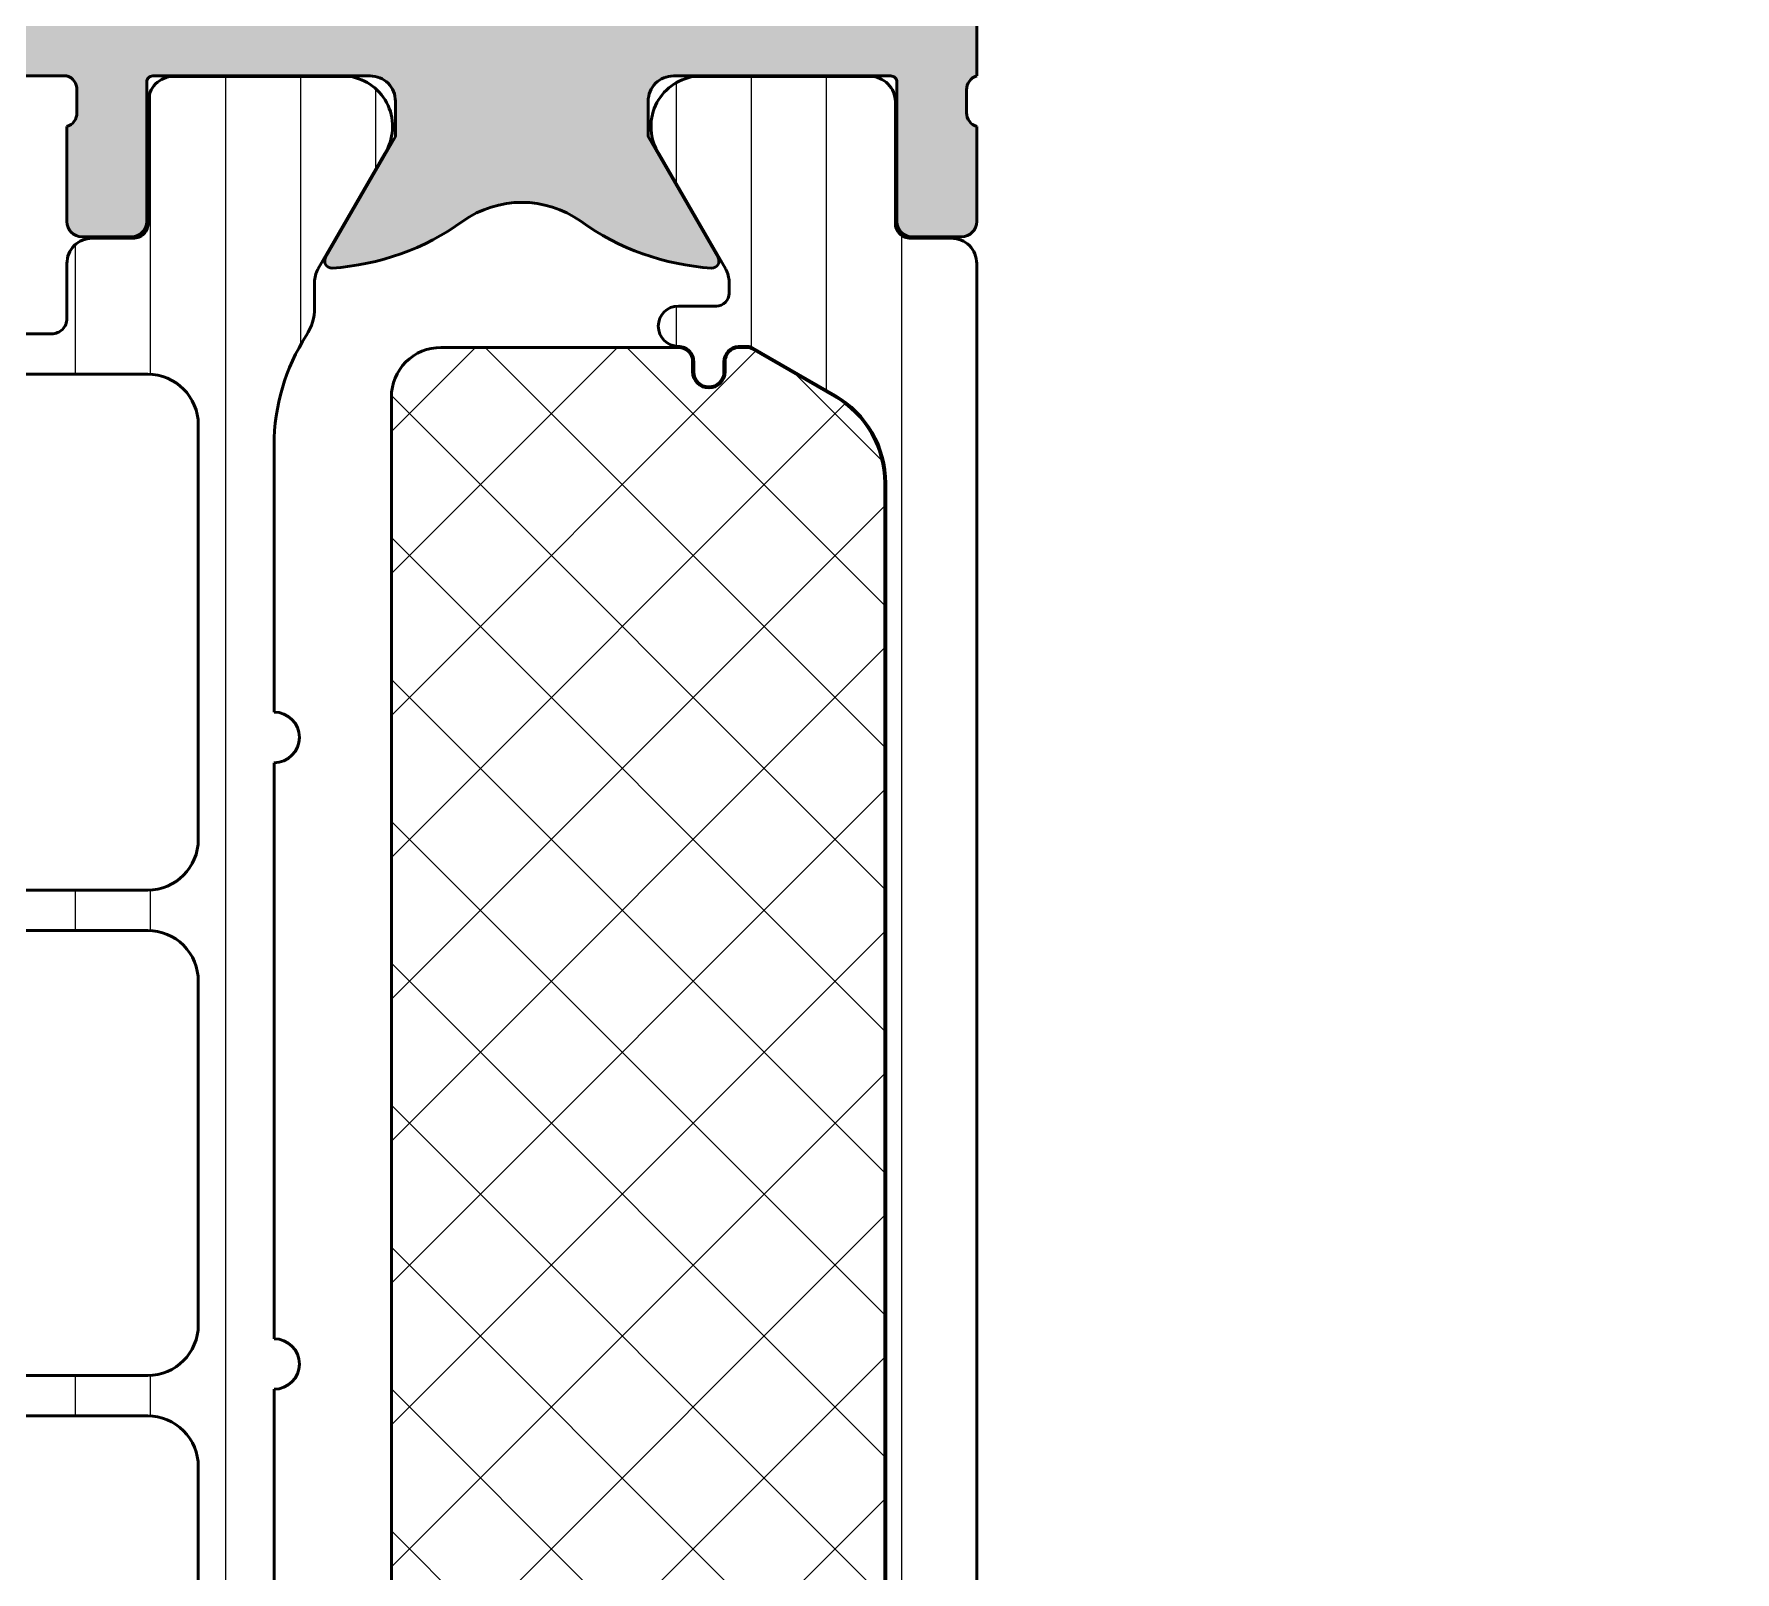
# Model space of a CAD drawing. Extents: x -50 to 15, y 0 to 92.5.
# Drawn here: x -18.65 to 15, y 30.41 to 60.83 of the extents above; entities that cross this region are included whole.
import ezdxf

# ---------------------------------------------------------------- set-up
doc = ezdxf.new("R2010")
doc.units = 0
for name, color, linetype, lineweight in [('0S-Alu contour', 7, 'Continuous', 50), ('0S-Alu hatch', 252, 'Continuous', 25), ('0S-Plastic contour', 254, 'Continuous', 50), ('0S-Plastic hatch', 253, 'Continuous', 25), ('0S-PT contour', 91, 'Continuous', 50), ('0S-PT hatch', 103, 'Continuous', 25)]:
    doc.layers.add(name, color=color, linetype=linetype, lineweight=lineweight)
pattern_1 = [(90, (0, 0), (-1.4859, 0), [])]

# ---------------------------------------------------------------- blocks, each defined once
blk = doc.blocks.new('462490__C330BA5D_EB5F_47F2_ACCE_70A3268E0611_')
at = {"layer": '0S-Alu hatch'}
h = blk.add_hatch(color=256, dxfattribs=at)
edge = h.paths.add_edge_path()
edge.add_line((-29.49999999999988, 83.50000000000006), (-28.69999999999988, 83.50000000000006))
edge.add_arc((-28.69999999999988, 84.00000000000006), 0.5, 269.9999999999996, 360)
edge.add_line((-28.19999999999988, 84.00000000000006), (-28.19999999999989, 86.00000000000006))
edge.add_ellipse((-27.69999999999991, 86.00000000000006), major_axis=(-0.4999999999999858, 0), ratio=1, start_angle=269.9999999999992, end_angle=360, ccw=False)
edge.add_line((-27.69999999999991, 86.50000000000006), (-27.19999999999989, 86.50000000000006))
edge.add_arc((-27.19999999999988, 87.00000000000004), 0.4999999999999858, 269.9999999999984, 360)
edge.add_line((-26.69999999999989, 87.00000000000004), (-26.69999999999987, 90.00000000000006))
edge.add_ellipse((-26.19999999999989, 90.00000000000007), major_axis=(-0.4999999999999858, 0), ratio=1, start_angle=269.9999999999992, end_angle=360, ccw=False)
edge.add_line((-26.19999999999989, 90.50000000000006), (-24.49999999999989, 90.50000000000006))
edge.add_ellipse((-24.49999999999991, 89.00000000000006), major_axis=(-1.5, 0), ratio=1, start_angle=180, end_angle=269.99999999999943, ccw=False)
edge.add_line((-22.9999999999999, 89.00000000000006), (-22.99999999999988, 63.00000000000005))
edge.add_ellipse((-23.49999999999991, 63.00000000000007), major_axis=(-0.5000000000000285, 0), ratio=1, start_angle=90.0000000000012, end_angle=180, ccw=False)
edge.add_line((-23.4999999999999, 62.50000000000004), (-27.69999999999988, 62.50000000000005))
edge.add_ellipse((-27.69999999999988, 63.00000000000006), major_axis=(-0.5000000000000071, 0), ratio=1, start_angle=0, end_angle=90, ccw=False)
edge.add_line((-28.19999999999989, 63.00000000000006), (-28.19999999999989, 65.00000000000004))
edge.add_arc((-28.6999999999999, 65.00000000000004), 0.5000000000000107, 0, 90)
edge.add_line((-28.6999999999999, 65.50000000000006), (-29.4999999999999, 65.50000000000006))
edge.add_arc((-29.49999999999991, 65.00000000000006), 0.5, 89.9999999999992, 180)
edge.add_line((-29.99999999999991, 65.00000000000006), (-29.9999999999999, 60.49999999999977))
edge.add_arc((-29.4999999999999, 60.49999999999977), 0.4999999999999929, 180, 270.0000000000012)
edge.add_line((-29.49999999999989, 59.99999999999978), (-18.00000000000002, 60.00000000000017))
edge.add_ellipse((-18.07883644654308, 59.73247940800703), major_axis=(-0.2788950563274521, 0), ratio=1, start_angle=178.8354106259048, end_angle=253.5801235805059, ccw=False)
edge.add_line((-17.79999900000001, 59.72681100000867), (-17.79999900000001, 59.27321700000867))
edge.add_ellipse((-18.07886709564316, 59.2675563405316), major_axis=(-0.2789255417371259, 0), ratio=1, start_angle=106.4245945553501, end_angle=181.1628700728891, ccw=False)
edge.add_line((-18.00000000000002, 59.00001300000867), (-18.00000000000002, 57.12000200000016))
edge.add_arc((-17.7, 57.12000200000017), 0.3000000000000114, 180, 270)
edge.add_line((-17.7, 56.82000200000016), (-16.72002568095723, 56.82000200000016))
edge.add_arc((-16.72002568095723, 57.12000200000017), 0.3000000000000043, 270, 360)
edge.add_line((-16.42002568095723, 57.12000200000017), (-16.42002568095723, 59.88000000000017))
edge.add_ellipse((-16.30002568095721, 59.88000000000014), major_axis=(-0.1200000000000187, 0), ratio=1, start_angle=269.9999999999966, end_angle=360, ccw=False)
edge.add_line((-16.3000256809572, 60.00000000000016), (-11.99999999999998, 60.00000000000003))
edge.add_ellipse((-11.99999999999987, 59.50000000000016), major_axis=(-0.4999999999998792, 0), ratio=1, start_angle=180, end_angle=270.0000000000124, ccw=False)
edge.add_line((-11.5, 59.50000000000016), (-11.5, 58.80000000000002))
edge.add_line((-11.5, 58.80000000000002), (-12.88149545762189, 56.40717967697304))
edge.add_arc((-12.76188021535132, 56.33811978464866), 0.1381197846483382, 149.9999999998943, 273.72337494217)
edge.add_arc((-13.07760790739082, 61.18973758213729), 5.000000000000119, 273.7233749421712, 305.6276587366732)
edge.add_ellipse((-9.000000000000009, 55.50000000000075), major_axis=(-1.999999999999383, 0), ratio=1, start_angle=234.37234126332612, end_angle=305.6276587366729, ccw=False)
edge.add_arc((-4.922392092609257, 61.18973758213716), 4.999999999999969, 234.3723412633268, 266.2766250578319)
edge.add_arc((-5.238119784648468, 56.33811978464876), 0.1381197846484521, 266.2766250578343, 389.9999999999762)
edge.add_line((-5.118504542377643, 56.40717967697294), (-6.5, 58.80000000000011))
edge.add_line((-6.5, 58.80000000000011), (-6.5, 59.50000000000015))
edge.add_ellipse((-6.000000000000038, 59.50000000000009), major_axis=(-0.4999999999999618, 0), ratio=1, start_angle=269.99999999999727, end_angle=360, ccw=False)
edge.add_line((-6.000000000000014, 60.00000000000006), (-1.699974319042674, 60.00000000000007))
edge.add_ellipse((-1.699974319042664, 59.88000000000019), major_axis=(-0.1199999999998766, 0), ratio=1, start_angle=180, end_angle=270.00000000000466, ccw=False)
edge.add_line((-1.57997431904279, 59.88000000000018), (-1.579974319042776, 57.12000200000018))
edge.add_arc((-1.279974319042764, 57.12000200000018), 0.3000000000000114, 180, 269.9999999999986)
edge.add_line((-1.279974319042772, 56.82000200000017), (-0.2999999999999971, 56.82000200000018))
edge.add_arc((-0.2999999999999971, 57.12000200000018), 0.2999999999999971, 270, 360)
edge.add_line((0, 57.12000200000018), (0, 59.00001300000869))
edge.add_ellipse((0.0788670956431476, 59.26755634053161), major_axis=(-0.2789255417371247, 0), ratio=1, start_angle=-1.1628700728879835, end_angle=73.57540544464808, ccw=False)
edge.add_line((-0.2000009999999932, 59.27321700000868), (-0.2000010000000074, 59.72681100000871))
edge.add_ellipse((0.0788364465430286, 59.73247940800708), major_axis=(-0.278895056327423, 0), ratio=1, start_angle=-73.58012358051161, end_angle=1.16458937409692, ccw=False)
edge.add_line((7.1e-15, 60.00000000000019), (4.97e-14, 64.50000000000004))
edge.add_ellipse((0.5000000000000507, 64.50000000000001), major_axis=(-0.5000000000000009, 0), ratio=1, start_angle=270.0000000000009, end_angle=360, ccw=False)
edge.add_line((0.5000000000000427, 65.00000000000001), (5.900000000000261, 65.00000000000003))
edge.add_ellipse((5.900000000000137, 64.49999999999994), major_axis=(-0.5000000000000853, 0), ratio=1, start_angle=180, end_angle=269.99999999998573, ccw=False)
edge.add_line((6.400000000000218, 64.49999999999994), (6.399999999999771, 62.00000000000001))
edge.add_arc((6.899999999999778, 62.00000000000002), 0.5000000000000142, 180, 270.0000000000049)
edge.add_line((6.89999999999982, 61.50000000000002), (8.199999999999982, 61.50000000000002))
edge.add_arc((8.199999999999974, 62.00000000000001), 0.4999999999999858, 270.0000000000008, 360)
edge.add_line((8.69999999999996, 62.00000000000001), (8.69999999999996, 62.50000000000003))
edge.add_line((8.69999999999996, 62.50000000000003), (7.69999999999996, 62.50000000000001))
edge.add_line((7.69999999999996, 62.50000000000001), (7.699999999999953, 64.00000000000003))
edge.add_ellipse((8.699999999999985, 63.99999999999999), major_axis=(-1.000000000000031, 0), ratio=1, start_angle=270.000000000001, end_angle=360, ccw=False)
edge.add_line((8.699999999999967, 65.00000000000003), (12.69999999999994, 65.00000000000003))
edge.add_ellipse((12.69999999999991, 63.99999999999998), major_axis=(-1.000000000000049, 0), ratio=1, start_angle=180, end_angle=269.99999999999824, ccw=False)
edge.add_line((13.69999999999996, 64), (13.69999999999996, 62.50000000000001))
edge.add_line((13.69999999999996, 62.50000000000001), (12.69999999999996, 62.50000000000003))
edge.add_line((12.69999999999996, 62.50000000000003), (12.69999999999994, 62.00000000000006))
edge.add_arc((13.19999999999999, 62.00000000000006), 0.5000000000000498, 180, 269.9999999999959)
edge.add_line((13.19999999999996, 61.50000000000002), (14.50000000000011, 61.50000000000003))
edge.add_arc((14.50000000000011, 62.00000000000004), 0.5000000000000142, 270, 360)
edge.add_line((15.00000000000013, 62.00000000000004), (15.0000000000001, 90.99999999999913))
edge.add_arc((13.49999999999926, 90.9999999999992), 1.500000000000852, 0, 90)
edge.add_line((13.49999999999926, 92.50000000000006), (-48.49999999999988, 92.50000000000006))
edge.add_arc((-48.49999999999988, 91.00000000000006), 1.5, 90, 180)
edge.add_line((-49.99999999999989, 91.00000000000006), (-49.99999999999989, 88.00000000000006))
edge.add_line((-49.99999999999989, 88.00000000000006), (-47.99999999999989, 88.00000000000006))
edge.add_arc((-47.99999999999989, 88.50000000000006), 0.5, 270, 360)
edge.add_line((-47.49999999999988, 88.50000000000006), (-47.49999999999988, 89.00000000000006))
edge.add_line((-47.49999999999988, 89.00000000000006), (-48.49999999999988, 89.00000000000006))
edge.add_line((-48.49999999999988, 89.00000000000006), (-48.49999999999988, 90.00000000000006))
edge.add_ellipse((-47.49999999999989, 90.00000000000007), major_axis=(-0.9999999999999928, 0), ratio=1, start_angle=269.9999999999996, end_angle=360, ccw=False)
edge.add_line((-47.49999999999988, 91.00000000000006), (-43.49999999999988, 91.00000000000006))
edge.add_ellipse((-43.49999999999988, 90.00000000000007), major_axis=(-0.9999999999999857, 0), ratio=1, start_angle=180, end_angle=270.0000000000004, ccw=False)
edge.add_line((-42.49999999999988, 90.00000000000006), (-42.49999999999988, 89.00000000000006))
edge.add_line((-42.49999999999988, 89.00000000000006), (-43.49999999999988, 89.00000000000006))
edge.add_line((-43.49999999999988, 89.00000000000006), (-43.49999999999988, 88.50000000000006))
edge.add_arc((-42.99999999999989, 88.50000000000006), 0.5, 180, 270)
edge.add_line((-42.99999999999989, 88.00000000000006), (-40.19999999999988, 88.00000000000006))
edge.add_arc((-40.19999999999988, 88.50000000000006), 0.5, 270, 450)
edge.add_line((-40.19999999999988, 89.00000000000006), (-40.49999999999989, 89.00000000000006))
edge.add_ellipse((-40.49999999999992, 89.50000000000001), major_axis=(-0.4999999999999716, 0), ratio=1, start_angle=0, end_angle=90.00000000000409, ccw=False)
edge.add_line((-40.99999999999988, 89.50000000000004), (-40.99999999999988, 90.00000000000006))
edge.add_ellipse((-40.49999999999989, 90.00000000000007), major_axis=(-0.4999999999999929, 0), ratio=1, start_angle=269.9999999999992, end_angle=360, ccw=False)
edge.add_line((-40.49999999999989, 90.50000000000006), (-29.19999999999989, 90.50000000000006))
edge.add_ellipse((-29.19999999999989, 90.00000000000007), major_axis=(-0.4999999999999858, 0), ratio=1, start_angle=180, end_angle=270.0000000000004, ccw=False)
edge.add_line((-28.6999999999999, 90.00000000000006), (-28.69999999999989, 89.50000000000004))
edge.add_ellipse((-29.19999999999988, 89.50000000000001), major_axis=(-0.4999999999999894, 0), ratio=1, start_angle=89.9999999999992, end_angle=180, ccw=False)
edge.add_line((-29.19999999999989, 89.00000000000003), (-29.49999999999988, 89.00000000000006))
edge.add_arc((-29.49999999999988, 88.50000000000006), 0.5, 90, 180)
edge.add_line((-29.99999999999988, 88.50000000000006), (-29.99999999999989, 84.00000000000006))
edge.add_arc((-29.49999999999988, 84.00000000000006), 0.5, 180, 270.0000000000008)
edge = h.paths.add_edge_path()
edge.add_line((-20.29999999999988, 90.29999999999963), (11.90000000000031, 90.29999999999922))
edge.add_ellipse((11.90000000000024, 89.79999999999914), major_axis=(-0.500000000000064, 0), ratio=1, start_angle=180, end_angle=269.99999999999187, ccw=False)
edge.add_line((12.4000000000003, 89.79999999999909), (12.40000000000033, 67.69999999999985))
edge.add_ellipse((11.90000000000032, 67.69999999999986), major_axis=(-0.5000000000000142, 0), ratio=1, start_angle=89.9999999999992, end_angle=180, ccw=False)
edge.add_line((11.90000000000031, 67.19999999999985), (-1.199999999999796, 67.19999999999996))
edge.add_arc((-1.199999999999796, 66.19999999999996), 1, 90, 180)
edge.add_line((-2.199999999999796, 66.20000000000007), (-2.200000000000272, 62.50000000000029))
edge.add_ellipse((-2.700000000000279, 62.50000000000029), major_axis=(-0.5000000000000071, 0), ratio=1, start_angle=89.9999999999992, end_angle=180, ccw=False)
edge.add_line((-2.700000000000287, 62.00000000000028), (-20.29999999999998, 62.00000000000029))
edge.add_ellipse((-20.29999999999999, 62.5000000000002), major_axis=(-0.4999999999999077, 0), ratio=1, start_angle=0, end_angle=90.0000000000004, ccw=False)
edge.add_line((-20.79999999999989, 62.50000000000006), (-20.79999999999988, 89.79999999999964))
edge.add_ellipse((-20.29999999999988, 89.79999999999964), major_axis=(-0.5, 0), ratio=1, start_angle=269.9999999999992, end_angle=360, ccw=False)
at = {"layer": '0S-Alu contour', "color": 7}
for points in [[(7.1e-15, 60.00000000000019), (4.97e-14, 64.50000000000004)], [(-29.49999999999989, 59.99999999999978), (-18.00000000000002, 60.00000000000017)], [(-16.3000256809572, 60.00000000000016), (-11.99999999999998, 60.00000000000003)], [(-6.000000000000014, 60.00000000000006), (-1.699974319042674, 60.00000000000007)], [(-17.79999900000001, 59.72681100000867), (-17.79999900000001, 59.27321700000867)], [(-16.42002568095723, 57.12000200000017), (-16.42002568095723, 59.88000000000017)], [(-1.57997431904279, 59.88000000000018), (-1.579974319042776, 57.12000200000018)], [(-0.2000009999999932, 59.27321700000868), (-0.2000010000000074, 59.72681100000871)], [(-11.5, 59.50000000000016), (-11.5, 58.80000000000002), (-12.88149545762189, 56.40717967697304)], [(-5.118504542377643, 56.40717967697294), (-6.5, 58.80000000000011), (-6.5, 59.50000000000015)], [(-18.00000000000002, 59.00001300000867), (-18.00000000000002, 57.12000200000016)], [(0, 57.12000200000018), (0, 59.00001300000869)], [(-17.7, 56.82000200000016), (-16.72002568095723, 56.82000200000016)], [(-1.279974319042772, 56.82000200000017), (-0.2999999999999971, 56.82000200000018)]]:
    blk.add_lwpolyline(points, dxfattribs=at)
at = {"layer": '0S-Alu contour', "color": 7, "extrusion": (0, 0, -1)}
for centre, radius, start, end in [((18.07883644654308, 59.73247940800703), 0.2788950563274521, 106.4198764194941, 181.1645893740953), ((16.30002568095721, 59.88000000000014), 0.1200000000000188, 0, 90.0000000000034), ((11.99999999999987, 59.50000000000016), 0.4999999999998792, 89.99999999998758, 180), ((6.000000000000038, 59.50000000000009), 0.4999999999999618, 0, 90.00000000000276), ((1.699974319042664, 59.88000000000019), 0.1199999999998766, 89.99999999999534, 180), ((-0.0788364465430286, 59.73247940800708), 0.278895056327423, 358.8354106259031, 73.58012358051165), ((18.07886709564316, 59.2675563405316), 0.2789255417371259, 178.8371299271109, 253.5754054446499), ((-0.0788670956431476, 59.26755634053161), 0.2789255417371247, 286.4245945553519, 1.162870072888105), ((9.000000000000009, 55.50000000000075), 1.999999999999383, 54.37234126332711, 125.6276587366739)]:
    blk.add_arc(centre, radius, start, end, dxfattribs=at)
at = {"layer": '0S-Alu contour', "color": 7}
for centre, radius, start, end in [((-17.7, 57.12000200000017), 0.3000000000000114, 180, 270), ((-16.72002568095723, 57.12000200000017), 0.3000000000000043, 270, 0), ((-13.07760790739082, 61.18973758213729), 5.000000000000119, 273.7233749421712, 305.6276587366732), ((-4.922392092609257, 61.18973758213716), 4.999999999999969, 234.3723412633268, 266.2766250578319), ((-1.279974319042764, 57.12000200000018), 0.3000000000000114, 180, 269.9999999999986), ((-0.2999999999999971, 57.12000200000018), 0.2999999999999971, 270, 0), ((-12.76188021535132, 56.33811978464866), 0.1381197846483382, 149.9999999998943, 273.72337494217), ((-5.238119784648468, 56.33811978464876), 0.1381197846484521, 266.2766250578343, 29.99999999997621)]:
    blk.add_arc(centre, radius, start, end, dxfattribs=at)
blk = doc.blocks.new('284663__2233D0CA_8375_42FD_BBB1_7C313AC72D20___7EF57D4B_3906_4DD6_81CB_307DE5D4F8FE_')
at = {"layer": '0S-Plastic hatch'}
h = blk.add_hatch(dxfattribs=at)
h.set_pattern_fill('ANSI31', color=256, scale=0.4680000000000001, angle=45, style=0)
h.set_pattern_definition(pattern_1)
edge = h.paths.add_edge_path()
edge.add_ellipse((-26.16602540378497, 54.40000000000001), major_axis=(-0.4999999999998994, 0), ratio=1, start_angle=269.9999999999642, end_angle=299.99999999995777, ccw=False)
edge.add_line((-26.16602540378466, 54.89999999999991), (-18.30000000000016, 54.89999999999992))
edge.add_arc((-18.30000000000012, 55.20000000000006), 0.3000000000001393, 269.9999999999925, 360)
edge.add_line((-17.99999999999998, 55.20000000000006), (-18.00000000000029, 56.29000567891589))
edge.add_ellipse((-17.50000267890924, 56.29000567891604), major_axis=(-0.4999973210910476, 0), ratio=1, start_angle=269.99969301797137, end_angle=360, ccw=False)
edge.add_line((-17.50000000000003, 56.79000299999991), (-16.68966866666668, 56.79000299999995))
edge.add_arc((-16.68966866666668, 57.09000299999994), 0.2999999999999829, 269.9999999999993, 360)
edge.add_line((-16.3896686666667, 57.09000299999994), (-16.39000061706372, 59.49000138293623))
edge.add_ellipse((-15.89000463962507, 59.49000402256129), major_axis=(-0.4999959774456188, 0), ratio=1, start_angle=-90.00030248118748, end_angle=0.0003024817733034979, ccw=False)
edge.add_line((-15.89000199999998, 59.98999999999995), (-12.41346050190056, 59.98999999999994))
edge.add_ellipse((-12.55577115089191, 59.00018192527708), major_axis=(-0.9999960709244792, 0), ratio=1, start_angle=147.2729839001591, end_angle=261.818391948101, ccw=False)
edge.add_line((-11.71451850190056, 58.45954699999992), (-13.03326547242306, 56.17540993164298))
edge.add_arc((-12.60025275569266, 55.92540995734341), 0.5000000000000295, 150.0000034006554, 180.1544944336627)
edge.add_line((-13.10025093800128, 55.92406174070546), (-13.10026340079265, 55.41350985973529))
edge.add_ellipse((-14.10026340410505, 55.41353035382057), major_axis=(-1.000000003522404, 0), ratio=1, start_angle=147.128996133961, end_angle=179.9988257753348, ccw=False)
edge.add_arc((-9.90359230623325, 52.70159368955904), 3.996663760898651, 147.1289949727639, 180)
edge.add_line((-13.9002560671319, 52.70159368955904), (-13.90025606713197, 47.41843500766706))
edge.add_ellipse((-13.90025606713235, 46.91843500766706), major_axis=(-0.5, 0), ratio=1, start_angle=89.99999999995612, end_angle=269.99999999995606, ccw=False)
edge.add_line((-13.90025606713199, 46.41843500766706), (-13.90025606713213, 35.02662736775299))
edge.add_ellipse((-13.90025606713235, 34.52662736775299), major_axis=(-0.5, 0), ratio=1, start_angle=89.99999999997402, end_angle=269.99999999997397, ccw=False)
edge.add_line((-13.90025606713214, 34.02662736775299), (-13.90025606713228, 23.1024347076959))
edge.add_ellipse((-13.90025606713235, 22.6024347076959), major_axis=(-0.5, 0), ratio=1, start_angle=89.99999999999193, end_angle=269.99999999999187, ccw=False)
edge.add_line((-13.9002560671323, 22.1024347076959), (-13.90025606713237, 17.19801277308127))
edge.add_arc((-9.903592305206836, 17.19801278285534), 3.996663761925535, 180, 212.8769623302075)
edge.add_ellipse((-14.0999813949325, 14.48563977055341), major_axis=(-1.000000000049298, 0), ratio=1, start_angle=179.9942561774005, end_angle=212.8769623310659, ccw=False)
edge.add_line((-13.0999813999081, 14.48553952193757), (-13.10002263196199, 14.07424158527374))
edge.add_arc((-12.60002263447443, 14.07419146095994), 0.5000000000000032, 179.9942561767658, 209.9999965993443)
edge.add_line((-13.03303535120482, 13.82419148666038), (-11.71451850190055, 11.54045299999995))
edge.add_ellipse((-12.5557711508919, 10.9998180747228), major_axis=(-0.9999960709244705, 0), ratio=1, start_angle=98.18160805189899, end_angle=212.7270160998407, ccw=False)
edge.add_line((-12.41346050190056, 10.00999999999996), (-15.89000200000002, 10.00999999999996))
edge.add_ellipse((-15.8900046396251, 10.50999597743857), major_axis=(-0.4999959774455833, 0), ratio=1, start_angle=-0.0003024817733034979, end_angle=90.00030248118611, ccw=False)
edge.add_line((-16.39000061706371, 10.50999861706878), (-16.38966866666669, 12.90999699999996))
edge.add_arc((-16.68966866666669, 12.90999699999996), 0.3000000000000007, 0, 90)
edge.add_line((-16.68966866666669, 13.20999699999996), (-17.50000000000003, 13.20999699999996))
edge.add_ellipse((-17.50000267890922, 13.7099943210839), major_axis=(-0.4999973210911152, 0), ratio=1, start_angle=0, end_angle=90.00030698202619, ccw=False)
edge.add_line((-18.00000000000034, 13.7099943210839), (-17.99999999999999, 14.69999999999935))
edge.add_arc((-18.49999999999999, 14.69999999999952), 0.5, 0, 89.99999999999675)
edge.add_line((-18.49999999999996, 15.19999999999952), (-25.55134089668847, 15.19999999999993))
edge.add_ellipse((-25.55134089668854, 16.19999999999987), major_axis=(-0.999999999999943, 0), ratio=1, start_angle=9.360190801912779, end_angle=90.00000000000358, ccw=False)
edge.add_line((-26.53802629928934, 16.03735954902173), (-30.90000000000002, 42.50000000000006))
edge.add_line((-30.90000000000002, 42.50000000000006), (-30.90000000000002, 51.95551362713283))
edge.add_ellipse((-30.4, 51.9555136271328), major_axis=(-0.5000000000000178, 0), ratio=1, start_angle=299.9999999999963, end_angle=360, ccw=False)
edge.add_line((-30.64999999999999, 52.38852632902506), (-26.4160254037846, 54.83301270189232))
edge = h.paths.add_edge_path()
edge.add_line((-29.10000000000029, 43.90000000000086), (-16.40025606713235, 43.90000000000086))
edge.add_arc((-16.40025606713235, 44.90000000000086), 1, 270, 360)
edge.add_line((-15.40025606713236, 44.90000000000086), (-15.40025606713236, 53.10000000000057))
edge.add_arc((-16.40025606713242, 53.10000000000062), 1.000000000000056, 0, 89.99999999999653)
edge.add_line((-16.40025606713235, 54.10000000000068), (-25.81769145362424, 54.10000000000068))
edge.add_arc((-25.81769145362465, 53.09999999999988), 1.00000000000081, 89.9999999999768, 119.9999999999765)
edge.add_line((-26.3176914536247, 53.96602540378522), (-29.60000000000029, 52.07098368097181))
edge.add_arc((-29.10000000000027, 51.20495827718684), 1.000000000000477, 119.9999999999859, 180)
edge.add_line((-30.10000000000074, 51.20495827718684), (-30.10000000000074, 44.90000000000064))
edge.add_arc((-29.10000000000062, 44.90000000000099), 1.000000000000127, 180, 270.0000000000187)
edge = h.paths.add_edge_path()
edge.add_line((-28.31322668217892, 34.30000000000062), (-16.40025606713235, 34.30000000000073))
edge.add_arc((-16.40025606713242, 35.30000000000079), 1.000000000000063, 270.0000000000037, 360)
edge.add_line((-15.40025606713236, 35.30000000000079), (-15.40025606713281, 42.10000000000091))
edge.add_arc((-16.40025606713275, 42.10000000000085), 0.999999999999943, 0, 90.00000000000325)
edge.add_line((-16.40025606713281, 43.10000000000079), (-29.59894096789314, 43.10000000000079))
edge.add_arc((-29.5989409678933, 42.60000000000075), 0.5000000000000427, 89.99999999998086, 189.3601908018957)
edge.add_line((-30.0922836691938, 42.51867977451182), (-28.80656938347958, 34.71867977451152))
edge.add_arc((-28.31322668217913, 34.80000000000064), 0.5000000000000246, 189.3601908019167, 270.0000000000244)
edge = h.paths.add_edge_path()
edge.add_arc((-16.40025606713229, 32.50000000000084), 0.999999999999936, 0, 90.00000000000365)
edge.add_line((-16.40025606713235, 33.50000000000078), (-28.01652338547539, 33.50000000000055))
edge.add_arc((-28.01652338547528, 33.00000000000064), 0.4999999999999077, 90.00000000001262, 189.3601908019272)
edge.add_line((-28.5098660867756, 32.91867977451146), (-27.22415180106183, 25.11867977451196))
edge.add_arc((-26.73080909976078, 25.20000000000138), 0.5000000000006714, 189.3601908019408, 270.0000000000073)
edge.add_line((-26.73080909976072, 24.70000000000071), (-16.40025606713235, 24.70000000000081))
edge.add_arc((-16.40025606713237, 25.70000000000083), 1.000000000000014, 270.0000000000006, 360)
edge.add_line((-15.40025606713236, 25.70000000000082), (-15.40025606713236, 32.50000000000084))
edge = h.paths.add_edge_path()
edge.add_line((-15.40025606713236, 17.70000000000081), (-15.40025606713281, 22.90000000000064))
edge.add_arc((-16.40025606713286, 22.9000000000007), 1.000000000000049, 0, 89.99999999999714)
edge.add_line((-16.40025606713281, 23.90000000000075), (-26.4341058030581, 23.90000000000064))
edge.add_arc((-26.43410580305792, 23.40000000000067), 0.4999999999999716, 90.00000000002115, 189.3601908019193)
edge.add_line((-26.92744850435831, 23.31867977451155), (-26.11250993131391, 18.37471909804421))
edge.add_arc((-24.13913912611248, 18.70000000000039), 1.999999999999688, 189.3601908019105, 269.9999999999959)
edge.add_line((-24.13913912611262, 16.7000000000007), (-16.40025606713235, 16.70000000000081))
edge.add_arc((-16.40025606713236, 17.70000000000083), 1, 270.0000000000002, 360)
at = {"layer": '0S-Alu contour', "color": 7}
for points in [[(-26.3176914536247, 53.96602540378522), (-29.60000000000029, 52.07098368097181)], [(-16.40025606713235, 54.10000000000068), (-25.81769145362424, 54.10000000000068)], [(-15.40025606713236, 44.90000000000086), (-15.40025606713236, 53.10000000000057)], [(-30.10000000000074, 51.20495827718684), (-30.10000000000074, 44.90000000000064)], [(-29.10000000000029, 43.90000000000086), (-16.40025606713235, 43.90000000000086)], [(-16.40025606713281, 43.10000000000079), (-29.59894096789314, 43.10000000000079)], [(-30.0922836691938, 42.51867977451182), (-28.80656938347958, 34.71867977451152)], [(-15.40025606713236, 35.30000000000079), (-15.40025606713281, 42.10000000000091)], [(-28.31322668217892, 34.30000000000062), (-16.40025606713235, 34.30000000000073)], [(-16.40025606713235, 33.50000000000078), (-28.01652338547539, 33.50000000000055)], [(-28.5098660867756, 32.91867977451146), (-27.22415180106183, 25.11867977451196)], [(-15.40025606713236, 25.70000000000082), (-15.40025606713236, 32.50000000000084)], [(-26.73080909976072, 24.70000000000071), (-16.40025606713235, 24.70000000000081)], [(-16.40025606713281, 23.90000000000075), (-26.4341058030581, 23.90000000000064)], [(-26.92744850435831, 23.31867977451155), (-26.11250993131391, 18.37471909804421)], [(-15.40025606713236, 17.70000000000081), (-15.40025606713281, 22.90000000000064)], [(-24.13913912611262, 16.7000000000007), (-16.40025606713235, 16.70000000000081)]]:
    blk.add_lwpolyline(points, dxfattribs=at)
for centre, radius, start, end in [((-25.81769145362465, 53.09999999999988), 1.00000000000081, 89.9999999999768, 119.9999999999765), ((-16.40025606713242, 53.10000000000062), 1.000000000000056, 0, 89.99999999999653), ((-29.10000000000027, 51.20495827718684), 1.000000000000477, 119.9999999999859, 180), ((-29.10000000000062, 44.90000000000099), 1.000000000000127, 180, 270.0000000000187), ((-16.40025606713235, 44.90000000000086), 1, 270, 0), ((-29.5989409678933, 42.60000000000075), 0.5000000000000427, 89.99999999998086, 189.3601908018957), ((-16.40025606713275, 42.10000000000085), 0.999999999999943, 0, 90.00000000000325), ((-16.40025606713242, 35.30000000000079), 1.000000000000063, 270.0000000000037, 0), ((-28.31322668217913, 34.80000000000064), 0.5000000000000246, 189.3601908019167, 270.0000000000244), ((-28.01652338547528, 33.00000000000064), 0.4999999999999077, 90.00000000001262, 189.3601908019272), ((-16.40025606713229, 32.50000000000084), 0.999999999999936, 0, 90.00000000000365), ((-16.40025606713237, 25.70000000000083), 1.000000000000014, 270.0000000000006, 0), ((-26.73080909976078, 25.20000000000138), 0.5000000000006714, 189.3601908019408, 270.0000000000073), ((-26.43410580305792, 23.40000000000067), 0.4999999999999716, 90.00000000002115, 189.3601908019193), ((-16.40025606713286, 22.9000000000007), 1.000000000000049, 0, 89.99999999999714), ((-24.13913912611248, 18.70000000000039), 1.999999999999688, 189.3601908019105, 269.9999999999959), ((-16.40025606713236, 17.70000000000083), 1, 270.0000000000002, 0)]:
    blk.add_arc(centre, radius, start, end, dxfattribs=at)
at = {"layer": '0S-Plastic contour', "color": 7}
for points in [[(-15.89000199999998, 59.98999999999995), (-12.41346050190056, 59.98999999999994)], [(-16.3896686666667, 57.09000299999994), (-16.39000061706372, 59.49000138293623)], [(-11.71451850190056, 58.45954699999992), (-13.03326547242306, 56.17540993164298)], [(-17.50000000000003, 56.79000299999991), (-16.68966866666668, 56.79000299999995)], [(-17.99999999999998, 55.20000000000006), (-18.00000000000029, 56.29000567891589)], [(-13.10025093800128, 55.92406174070546), (-13.10026340079265, 55.41350985973529)], [(-26.16602540378466, 54.89999999999991), (-18.30000000000016, 54.89999999999992)], [(-30.64999999999999, 52.38852632902506), (-26.4160254037846, 54.83301270189232)], [(-13.9002560671319, 52.70159368955904), (-13.90025606713197, 47.41843500766706)], [(-26.53802629928934, 16.03735954902173), (-30.90000000000002, 42.50000000000006), (-30.90000000000002, 51.95551362713283)], [(-13.90025606713199, 46.41843500766706), (-13.90025606713213, 35.02662736775299)], [(-13.90025606713214, 34.02662736775299), (-13.90025606713228, 23.1024347076959)], [(-13.9002560671323, 22.1024347076959), (-13.90025606713237, 17.19801277308127)], [(-18.49999999999996, 15.19999999999952), (-25.55134089668847, 15.19999999999993)], [(-18.00000000000034, 13.7099943210839), (-17.99999999999999, 14.69999999999935)], [(-13.0999813999081, 14.48553952193757), (-13.10002263196199, 14.07424158527374)], [(-13.03303535120482, 13.82419148666038), (-11.71451850190055, 11.54045299999995)], [(-16.68966866666669, 13.20999699999996), (-17.50000000000003, 13.20999699999996)], [(-16.39000061706371, 10.50999861706878), (-16.38966866666669, 12.90999699999996)], [(-12.41346050190056, 10.00999999999996), (-15.89000200000002, 10.00999999999996)]]:
    blk.add_lwpolyline(points, dxfattribs=at)
at = {"layer": '0S-Plastic contour', "color": 7, "extrusion": (0, 0, -1)}
for centre, radius, start, end in [((15.89000463962507, 59.49000402256129), 0.4999959774456188, 359.9996975182267, 90.0003024811875), ((12.55577115089191, 59.00018192527708), 0.9999960709244792, 98.18160805189898, 212.7270160998409), ((17.50000267890924, 56.29000567891604), 0.4999973210910476, 0, 90.00030698202863), ((14.10026340410505, 55.41353035382057), 1.000000003522404, 180.0011742246653, 212.8710038660391), ((26.16602540378497, 54.40000000000001), 0.4999999999998994, 60.00000000004224, 90.00000000003583), ((30.4, 51.9555136271328), 0.5000000000000178, 0, 60.00000000000367), ((13.90025606713235, 46.91843500766706), 0.5, 90.00000000004395, 270.0000000000439), ((13.90025606713235, 34.52662736775299), 0.5, 90.00000000002605, 270.000000000026), ((13.90025606713235, 22.6024347076959), 0.5, 90.00000000000813, 270.0000000000081), ((25.55134089668854, 16.19999999999987), 0.999999999999943, 269.9999999999964, 350.6398091980872), ((14.0999813949325, 14.48563977055341), 1.000000000049298, 147.1230376689341, 180.0057438225996), ((17.50000267890922, 13.7099943210839), 0.4999973210911152, 269.9996930179738, 0), ((12.5557711508919, 10.9998180747228), 0.9999960709244705, 147.2729839001593, 261.818391948101), ((15.8900046396251, 10.50999597743857), 0.4999959774455833, 269.9996975188139, 0.0003024817733149)]:
    blk.add_arc(centre, radius, start, end, dxfattribs=at)
at = {"layer": '0S-Plastic contour', "color": 7}
for centre, radius, start, end in [((-16.68966866666668, 57.09000299999994), 0.2999999999999829, 269.9999999999993, 0), ((-12.60025275569266, 55.92540995734341), 0.5000000000000295, 150.0000034006554, 180.1544944336627), ((-18.30000000000012, 55.20000000000006), 0.3000000000001393, 269.9999999999925, 0), ((-9.90359230623325, 52.70159368955904), 3.996663760898651, 147.1289949727639, 180), ((-9.903592305206836, 17.19801278285534), 3.996663761925535, 180, 212.8769623302075), ((-18.49999999999999, 14.69999999999952), 0.5, 0, 89.99999999999675), ((-12.60002263447443, 14.07419146095994), 0.5000000000000032, 179.9942561767658, 209.9999965993443), ((-16.68966866666669, 12.90999699999996), 0.3000000000000007, 0, 90)]:
    blk.add_arc(centre, radius, start, end, dxfattribs=at)
blk = doc.blocks.new('442420__8F0A4DAD_047B_4C10_B986_AD2DC0C18605_')
at = {"layer": '0S-PT hatch'}
h = blk.add_hatch(dxfattribs=at)
h.set_pattern_fill('ANSI37', color=256, scale=0.625, angle=90, style=0)
h.set_pattern_definition([(135, (0, 0), (-1.403165018917055, -1.403165018917055), []), (225, (0, 0), (1.403165018917055, -1.403165018917055), [])])
edge = h.paths.add_edge_path()
edge.add_line((-5.900406639391206, 54.63020331969547), (-10.59999999998291, 54.63020331974259))
edge.add_arc((-10.60000000000004, 53.65020331974261), 0.9799999999999754, 89.99999999899843, 180)
edge.add_line((-11.58000000000002, 53.65020331974261), (-11.58000000000003, 16.34979668030449))
edge.add_arc((-10.60000000000003, 16.34979668030449), 0.9800000000000039, 180, 270)
edge.add_line((-10.60000000000003, 15.36979668030449), (-5.898924785624437, 15.36979668030449))
edge.add_arc((-5.898924785624451, 15.6497966803045), 0.2800000000000153, 270.0000000000029, 360)
edge.add_line((-5.618924785624436, 15.6497966803045), (-5.618924785624436, 15.85036747559074))
edge.add_ellipse((-5.299495580910672, 15.85036747559074), major_axis=(-0.3194292047137636, 0), ratio=1, start_angle=180, end_angle=360, ccw=False)
edge.add_line((-4.980066376196909, 15.85036747559074), (-4.980066376196909, 15.6497966803045))
edge.add_arc((-4.700066376196915, 15.6497966803045), 0.279999999999994, 180, 266.4872129359829)
edge.add_line((-4.717222339668417, 15.37032275859201), (-4.534987190539574, 15.37032275859201))
edge.add_arc((-4.534987190539574, 15.55032275859202), 0.1800000000000068, 270, 300.0000000000004)
edge.add_line((-4.44498719053957, 15.39443818591081), (-2.810000000000044, 16.3383984804904))
edge.add_arc((-3.800000000000025, 18.05312877998358), 1.979999999999985, 299.9999999999996, 360)
edge.add_line((-1.82000000000004, 18.05312877998358), (-1.820000000000042, 51.9464645806726))
edge.add_arc((-3.800000000000032, 51.94646458067261), 1.979999999999989, 0, 59.99999999999979)
edge.add_line((-2.810000000000031, 53.66119488016578), (-4.444987190539585, 54.60515517474535))
edge.add_arc((-4.534987190539574, 54.4492706020642), 0.1799999999999545, 59.99999999999561, 89.99999999999324)
edge.add_line((-4.534987190539553, 54.62927060206415), (-4.71722233966846, 54.62927060206415))
edge.add_arc((-4.700066376196907, 54.34979668035165), 0.2800000000000045, 93.51278706402712, 180)
edge.add_line((-4.980066376196912, 54.34979668035165), (-4.980066376196916, 54.14922588506541))
edge.add_ellipse((-5.300033188098481, 54.14922588506541), major_axis=(-0.3199668119015655, 0), ratio=1, start_angle=0, end_angle=180, ccw=False)
edge.add_line((-5.620000000000047, 54.14922588506541), (-5.620000000000054, 54.34979668030448))
edge.add_arc((-5.900406639391128, 54.3497966803044), 0.2804066393910673, 0, 90.00000000001597)
at = {"layer": '0S-PT contour', "color": 7}
for points in [[(-5.900406639391206, 54.63020331969547), (-10.59999999998291, 54.63020331974259)], [(-4.534987190539553, 54.62927060206415), (-4.71722233966846, 54.62927060206415)], [(-2.810000000000031, 53.66119488016578), (-4.444987190539585, 54.60515517474535)], [(-5.620000000000047, 54.14922588506541), (-5.620000000000054, 54.34979668030448)], [(-4.980066376196912, 54.34979668035165), (-4.980066376196916, 54.14922588506541)], [(-11.58000000000002, 53.65020331974261), (-11.58000000000003, 16.34979668030449)], [(-1.82000000000004, 18.05312877998358), (-1.820000000000042, 51.9464645806726)], [(-4.44498719053957, 15.39443818591081), (-2.810000000000044, 16.3383984804904)], [(-5.618924785624436, 15.6497966803045), (-5.618924785624436, 15.85036747559074)], [(-4.980066376196909, 15.85036747559074), (-4.980066376196909, 15.6497966803045)], [(-10.60000000000003, 15.36979668030449), (-5.898924785624437, 15.36979668030449)], [(-4.717222339668417, 15.37032275859201), (-4.534987190539574, 15.37032275859201)]]:
    blk.add_lwpolyline(points, dxfattribs=at)
for centre, radius, start, end in [((-10.60000000000004, 53.65020331974261), 0.9799999999999754, 89.99999999899843, 180), ((-5.900406639391128, 54.3497966803044), 0.2804066393910673, 0, 90.00000000001597), ((-4.700066376196907, 54.34979668035165), 0.2800000000000045, 93.51278706402712, 180), ((-4.534987190539574, 54.4492706020642), 0.1799999999999545, 59.99999999999561, 89.99999999999324), ((-3.800000000000032, 51.94646458067261), 1.979999999999989, 0, 59.99999999999979), ((-3.800000000000025, 18.05312877998358), 1.979999999999985, 299.9999999999996, 0), ((-10.60000000000003, 16.34979668030449), 0.9800000000000039, 180, 270), ((-5.898924785624451, 15.6497966803045), 0.2800000000000153, 270.0000000000029, 0), ((-4.700066376196915, 15.6497966803045), 0.279999999999994, 180, 266.4872129359829), ((-4.534987190539574, 15.55032275859202), 0.1800000000000068, 270, 300.0000000000004)]:
    blk.add_arc(centre, radius, start, end, dxfattribs=at)
at = {"layer": '0S-PT contour', "color": 7, "extrusion": (0, 0, -1)}
for centre, radius, start, end in [((5.300033188098481, 54.14922588506541), 0.3199668119015655, 180, 0), ((5.299495580910672, 15.85036747559074), 0.3194292047137637, 0, 180)]:
    blk.add_arc(centre, radius, start, end, dxfattribs=at)
blk = doc.blocks.new('284663__17189B42_7949_4236_9C02_D04136BFC9A9___6BE89E62_993B_4372_9506_522F63B25054_')
at = {"layer": '0S-Plastic hatch'}
h = blk.add_hatch(dxfattribs=at)
h.set_pattern_fill('ANSI31', color=256, scale=0.4680000000000001, angle=45, style=0)
h.set_pattern_definition(pattern_1)
edge = h.paths.add_edge_path()
edge.add_arc((-0.4999973210908451, 56.29000567891636), 0.4999973210907882, 0, 90.00030698202619)
edge.add_line((-0.5000000000000427, 56.79000299999997), (-1.310331333333373, 56.79000299999998))
edge.add_ellipse((-1.310331333333384, 57.09000299999997), major_axis=(-0.29999999999999, 0), ratio=1, start_angle=0, end_angle=90.00000000000222, ccw=False)
edge.add_line((-1.610331333333377, 57.09000299999998), (-1.609999382936351, 59.49000138293627))
edge.add_arc((-2.109995360374988, 59.49000402256134), 0.4999959774456046, 359.9996975182267, 450.0003024811858)
edge.add_line((-2.10999800000006, 59.98999999999998), (-5.586539498099497, 59.98999999999998))
edge.add_arc((-5.444228849108156, 59.00018192527712), 0.9999960709244863, 98.18160805189892, 212.7270160998402)
edge.add_line((-6.285481498099517, 58.45954699999996), (-4.966964648795261, 56.17580851333956))
edge.add_ellipse((-5.399977365525634, 55.92580853904003), major_axis=(-0.4999999999999857, 0), ratio=1, start_angle=179.9942561767025, end_angle=209.9999965993428, ccw=False)
edge.add_line((-4.899977368038094, 55.92575841472601), (-4.900000000009441, 55.7000000000647))
edge.add_ellipse((-5.150000000026923, 55.70000000006468), major_axis=(-0.250000000017482, 0), ratio=1, start_angle=89.99999999999898, end_angle=180, ccw=False)
edge.add_line((-5.150000000026928, 55.4500000000472), (-5.900406639391022, 55.45000000004714))
edge.add_arc((-5.900406639391022, 55.05074092693038), 0.3992590731167596, 90, 270)
edge.add_ellipse((-5.900406639391004, 54.35000000004706), major_axis=(-0.3014818537665675, 0), ratio=1, start_angle=180, end_angle=270.00000000000335, ccw=False)
edge.add_line((-5.59892478562444, 54.35000000004706), (-5.59892478562444, 54.1494292047609))
edge.add_arc((-5.299495580910679, 54.14942920476094), 0.2994292047137605, 180, 360)
edge.add_line((-5.000066376196919, 54.14942920476094), (-5.000066376196919, 54.3500000000472))
edge.add_ellipse((-4.700066376196947, 54.35000000004718), major_axis=(-0.2999999999999723, 0), ratio=1, start_angle=273.3936392714562, end_angle=360, ccw=False)
edge.add_line((-4.717825042085387, 54.64947392175965), (-4.534987190539595, 54.64947392175969))
edge.add_ellipse((-4.534987190539486, 54.44947392175964), major_axis=(-0.2000000000000526, 0), ratio=1, start_angle=240.0000000000182, end_angle=270.00000000003126, ccw=False)
edge.add_line((-4.434987190539514, 54.6226790025166), (-2.800000000000004, 53.67871870793689))
edge.add_ellipse((-3.799999999999933, 51.9466679003681), major_axis=(-1.999999999999888, 0), ratio=1, start_angle=180, end_angle=240.0000000000005, ccw=False)
edge.add_line((-1.800000000000039, 51.9466679003681), (-1.800000000000032, 18.05333209967902))
edge.add_ellipse((-3.800000000000025, 18.05333209967907), major_axis=(-1.999999999999993, 0), ratio=1, start_angle=119.9999999999996, end_angle=180, ccw=False)
edge.add_line((-2.80000000000004, 16.32128129211018), (-4.434987190539537, 15.37732099753067))
edge.add_ellipse((-4.53498719053973, 15.5505260782874), major_axis=(-0.199999999999962, 0), ratio=1, start_angle=90.00000000006719, end_angle=120.0000000000702, ccw=False)
edge.add_line((-4.534987190539496, 15.35052607828744), (-4.717825042085394, 15.3505260782875))
edge.add_ellipse((-4.700066376196961, 15.64999999999995), major_axis=(-0.2999999999999521, 0), ratio=1, start_angle=0, end_angle=86.60636072854493, ccw=False)
edge.add_line((-5.000066376196912, 15.64999999999995), (-5.000066376196919, 15.8505707952862))
edge.add_arc((-5.299495580910679, 15.8505707952862), 0.2994292047137605, 0, 180)
edge.add_line((-5.59892478562444, 15.8505707952862), (-5.59892478562444, 15.64999999999993))
edge.add_ellipse((-5.900406639390971, 15.65000000000003), major_axis=(-0.3014818537665311, 0), ratio=1, start_angle=89.9999999999904, end_angle=180, ccw=False)
edge.add_arc((-5.900406639391022, 14.94925907311675), 0.3992590731167524, 90, 270)
edge.add_line((-5.900406639391022, 14.55), (-5.150000000026892, 14.54999999999997))
edge.add_ellipse((-5.150000000026921, 14.29999999998249), major_axis=(-0.2500000000174793, 0), ratio=1, start_angle=180, end_angle=269.9999999999933, ccw=False)
edge.add_line((-4.900000000009441, 14.29999999998249), (-4.899977368038079, 14.07424158527375))
edge.add_ellipse((-5.399977365525623, 14.07419146095996), major_axis=(-0.4999999999999908, 0), ratio=1, start_angle=150.0000034006536, end_angle=180.0057438232342, ccw=False)
edge.add_line((-4.966964648795261, 13.82419148666039), (-6.285481498099521, 11.54045299999997))
edge.add_arc((-5.444228849108178, 10.99981807472282), 0.99999607092447, 147.2729839001595, 261.818391948101)
edge.add_line((-5.586539498099519, 10.00999999999998), (-2.109998000000047, 10.00999999999997))
edge.add_arc((-2.109995360374981, 10.5099959774386), 0.4999959774455975, 269.9996975188149, 360.0003024817733)
edge.add_line((-1.609999382936351, 10.5099986170688), (-1.610331333333377, 12.90999699999997))
edge.add_ellipse((-1.310331333333379, 12.90999699999997), major_axis=(-0.2999999999999976, 0), ratio=1, start_angle=270.0000000000001, end_angle=360, ccw=False)
edge.add_line((-1.31033133333338, 13.20999699999997), (-0.5000000000000427, 13.20999699999997))
edge.add_arc((-0.4999973210908451, 13.70999432108361), 0.4999973210908168, 269.9996930179738, 360)
edge.add_line((-2.84e-14, 13.70999432108361), (-5.68e-14, 56.29000567891636))
at = {"layer": '0S-Plastic contour', "color": 7}
for points in [[(-2.10999800000006, 59.98999999999998), (-5.586539498099497, 59.98999999999998)], [(-1.610331333333377, 57.09000299999998), (-1.609999382936351, 59.49000138293627)], [(-6.285481498099517, 58.45954699999996), (-4.966964648795261, 56.17580851333956)], [(-0.5000000000000427, 56.79000299999997), (-1.310331333333373, 56.79000299999998)], [(-2.84e-14, 13.70999432108361), (-5.68e-14, 56.29000567891636)], [(-4.899977368038094, 55.92575841472601), (-4.900000000009441, 55.7000000000647)], [(-5.150000000026928, 55.4500000000472), (-5.900406639391022, 55.45000000004714)], [(-4.717825042085387, 54.64947392175965), (-4.534987190539595, 54.64947392175969)], [(-4.434987190539514, 54.6226790025166), (-2.800000000000004, 53.67871870793689)], [(-5.59892478562444, 54.35000000004706), (-5.59892478562444, 54.1494292047609)], [(-5.000066376196919, 54.14942920476094), (-5.000066376196919, 54.3500000000472)], [(-1.800000000000039, 51.9466679003681), (-1.800000000000032, 18.05333209967902)], [(-2.80000000000004, 16.32128129211018), (-4.434987190539537, 15.37732099753067)], [(-5.59892478562444, 15.8505707952862), (-5.59892478562444, 15.64999999999993)], [(-5.000066376196912, 15.64999999999995), (-5.000066376196919, 15.8505707952862)], [(-4.534987190539496, 15.35052607828744), (-4.717825042085394, 15.3505260782875)], [(-5.900406639391022, 14.55), (-5.150000000026892, 14.54999999999997)], [(-4.900000000009441, 14.29999999998249), (-4.899977368038079, 14.07424158527375)], [(-4.966964648795261, 13.82419148666039), (-6.285481498099521, 11.54045299999997)], [(-1.31033133333338, 13.20999699999997), (-0.5000000000000427, 13.20999699999997)], [(-1.609999382936351, 10.5099986170688), (-1.610331333333377, 12.90999699999997)], [(-5.586539498099519, 10.00999999999998), (-2.109998000000047, 10.00999999999997)]]:
    blk.add_lwpolyline(points, dxfattribs=at)
for centre, radius, start, end in [((-5.444228849108156, 59.00018192527712), 0.9999960709244863, 98.18160805189892, 212.7270160998402), ((-2.109995360374988, 59.49000402256134), 0.4999959774456046, 359.9996975182267, 90.00030248118583), ((-0.4999973210908451, 56.29000567891636), 0.4999973210907882, 0, 90.00030698202619), ((-5.900406639391022, 55.05074092693038), 0.3992590731167596, 90, 270), ((-5.299495580910679, 54.14942920476094), 0.2994292047137605, 180, 0), ((-5.299495580910679, 15.8505707952862), 0.2994292047137605, 0, 180), ((-5.900406639391022, 14.94925907311675), 0.3992590731167524, 90, 270), ((-0.4999973210908451, 13.70999432108361), 0.4999973210908168, 269.9996930179738, 0), ((-5.444228849108178, 10.99981807472282), 0.99999607092447, 147.2729839001595, 261.818391948101), ((-2.109995360374981, 10.5099959774386), 0.4999959774455975, 269.9996975188149, 0.0003024817733149)]:
    blk.add_arc(centre, radius, start, end, dxfattribs=at)
at = {"layer": '0S-Plastic contour', "color": 7, "extrusion": (0, 0, -1)}
for centre, radius, start, end in [((1.310331333333384, 57.09000299999997), 0.29999999999999, 269.9999999999978, 0), ((5.399977365525634, 55.92580853904003), 0.4999999999999857, 150.0000034006572, 180.0057438232976), ((5.150000000026923, 55.70000000006468), 0.250000000017482, 180, 270.000000000001), ((5.900406639391004, 54.35000000004706), 0.3014818537665675, 89.99999999999665, 180), ((4.700066376196947, 54.35000000004718), 0.2999999999999723, 0, 86.60636072854378), ((4.534987190539486, 54.44947392175964), 0.2000000000000526, 89.99999999996871, 119.9999999999818), ((3.799999999999933, 51.9466679003681), 1.999999999999888, 119.9999999999995, 180), ((3.800000000000025, 18.05333209967907), 1.999999999999993, 180, 240.0000000000004), ((5.900406639390971, 15.65000000000003), 0.3014818537665311, 180, 270.0000000000096), ((4.700066376196961, 15.64999999999995), 0.2999999999999521, 273.3936392714551, 0), ((4.53498719053973, 15.5505260782874), 0.199999999999962, 239.9999999999298, 269.9999999999328), ((5.150000000026921, 14.29999999998249), 0.2500000000174793, 90.00000000000674, 180), ((5.399977365525623, 14.07419146095996), 0.4999999999999908, 179.9942561767658, 209.9999965993464), ((1.310331333333379, 12.90999699999997), 0.2999999999999976, 0, 89.99999999999991)]:
    blk.add_arc(centre, radius, start, end, dxfattribs=at)
blk = doc.blocks.new('442420__57868B77_9BFE_45C3_8B57_74F968A59F36_')
at = {"layer": '0S-Alu contour', "color": 7}
blk.add_blockref('462490__C330BA5D_EB5F_47F2_ACCE_70A3268E0611_', (0, 0), dxfattribs=at)
at = {"layer": '0S-Plastic contour', "color": 7}
for name in ['284663__2233D0CA_8375_42FD_BBB1_7C313AC72D20___7EF57D4B_3906_4DD6_81CB_307DE5D4F8FE_', '284663__17189B42_7949_4236_9C02_D04136BFC9A9___6BE89E62_993B_4372_9506_522F63B25054_']:
    blk.add_blockref(name, (0, 0), dxfattribs=at)
at = {"layer": '0S-PT contour', "color": 7}
blk.add_blockref('442420__8F0A4DAD_047B_4C10_B986_AD2DC0C18605_', (0, 0), dxfattribs=at)

msp = doc.modelspace()

# ---------------------------------------------------------------- block references
at = {"layer": '0S-Alu contour', "color": 7}
msp.add_blockref('442420__57868B77_9BFE_45C3_8B57_74F968A59F36_', (0, 0), dxfattribs=at)

doc.saveas('drawing.dxf')
